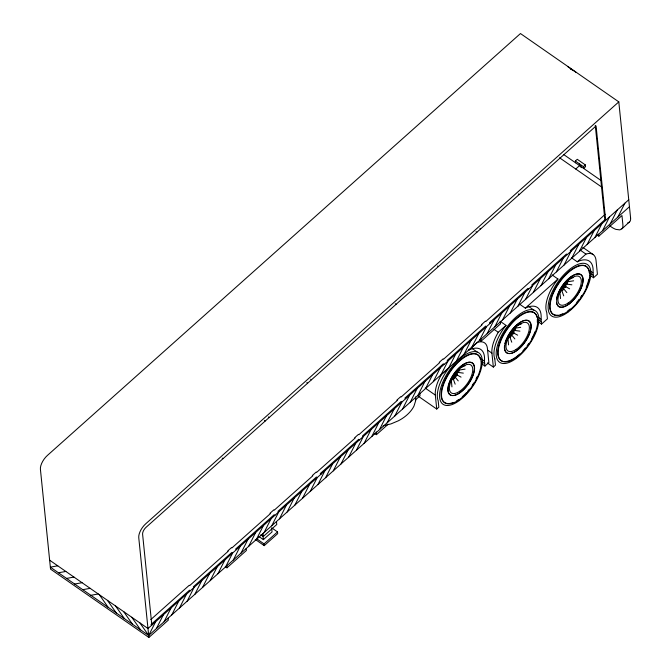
<?xml version="1.0" encoding="UTF-8"?>
<svg xmlns="http://www.w3.org/2000/svg" width="671" height="671" viewBox="0 0 671 671"><rect width="100%" height="100%" fill="white"/><g stroke="black" fill="none" stroke-linecap="round" stroke-linejoin="round"><path stroke-width="1.01" d="M155.672 621.656L148.685 635.487L50.35 567.154L57.748 565.812M156.385 628.626L163.363 614.795M164.076 621.765L171.055 607.934M171.768 614.913L178.746 601.082M179.459 608.052L186.446 594.221M187.15 601.191L194.137 587.36L193.323 586.798L231.789 552.493L232.594 553.055L225.615 566.886M194.842 594.33L201.828 580.499M202.533 587.469L209.52 573.638M210.224 580.608L217.211 566.777M217.916 573.747L224.902 559.916M233.307 560.025L240.285 546.194M240.998 553.164L247.976 539.333M248.689 546.303L255.676 532.472M256.381 539.45L263.368 525.619M264.072 532.589L271.059 518.758M271.763 525.728L278.75 511.898L277.937 511.336L316.402 477.031L317.207 477.593L310.228 491.424M279.455 518.868L286.442 505.037M287.146 512.007L294.133 498.176M294.846 505.146L301.824 491.315M302.537 498.285L309.516 484.454M317.92 484.563L324.907 470.732M325.611 477.702L332.598 463.871M333.302 470.841L340.289 457.01M340.994 463.988L347.981 450.157M348.685 457.127L355.672 443.296M356.376 450.266L363.363 436.435L362.558 435.873L401.015 401.568L401.828 402.13L394.842 415.961M364.076 443.405L371.055 429.574M371.768 436.544L378.746 422.713M379.459 429.683L386.437 415.852M387.15 422.822L394.137 408.991M402.533 409.1L409.52 395.269M410.224 402.239L417.211 388.408M417.916 395.378L424.902 381.547M425.607 388.526L432.594 374.695M433.307 381.665L440.285 367.834M440.998 374.804L447.976 360.973L447.171 360.411L485.628 326.106L486.441 326.668L479.455 340.499M448.689 367.943L455.676 354.112M456.381 361.082L463.367 347.251M464.072 354.221L471.059 340.39M471.763 347.36L478.75 333.529M487.146 333.638L494.133 319.807M494.837 326.777L501.824 312.946M502.537 319.916L509.515 306.085M510.228 313.063L517.207 299.232M517.92 306.202L524.907 292.371M525.611 299.341L532.598 285.51L531.784 284.949L566.399 254.074L567.213 254.636M533.302 292.481L540.289 278.65M540.994 285.62L547.981 271.789M548.685 278.759L555.672 264.928M556.376 271.898L563.363 258.067M564.068 265.037L571.055 251.206L570.249 250.644L604.865 219.769L595.278 125.393M571.767 258.176L578.746 244.345M579.459 251.315L586.437 237.484M587.15 244.454L594.137 230.623M594.841 237.601L601.828 223.77M602.533 230.74L609.52 216.909M610.224 223.879L617.211 210.048M617.916 217.018L624.902 203.187M513.172 331.801L513.994 330.358L519.924 331.147M565.133 285.46L565.955 284.018M455.659 375.173L454.661 376.532L458.259 380.91M512.267 333.202L511.268 334.552L514.867 338.93M609.671 225.8L611.122 226.806A17.203 7.171 48.3 0 0 615.97 229.398L619.912 229.901L622.344 228.241A18.553 7.733 48.3 0 0 622.889 224.676L621.967 215.55L598.859 236.15L597.207 234.959M621.723 229.021L630.035 221.38A18.553 7.733 48.3 0 0 630.581 217.815M148.887 637.45L50.551 569.117L40.411 469.281A11.357 5.15 -55.2 0 1 47.389 455.441L520.47 33.55L618.805 101.883L145.733 523.791A11.357 5.15 -55.2 0 0 138.754 537.614L148.887 637.45L168.312 620.13L168.111 618.167M575.349 161.032L577.27 159.312L585.372 164.949L585.557 166.685L583.627 168.404L583.451 166.66L575.349 161.032L575.525 162.768M575.735 169.017L579.576 165.586L579.4 163.841M583.451 166.66L585.372 164.949M150.782 619.593L189.247 585.288L189.692 585.598L228.157 551.294L227.704 550.983L231.554 547.553L231.998 547.863L270.463 513.567L270.019 513.256L273.86 509.826L274.305 510.136L312.77 475.831L312.325 475.521L316.167 472.09L316.611 472.401L355.076 438.104L354.632 437.794L358.473 434.363L358.918 434.674L397.383 400.369L396.938 400.059L400.78 396.628L401.233 396.938L439.69 362.642L439.245 362.332L443.095 358.901L443.539 359.211L481.996 324.907L481.552 324.596L485.401 321.166L485.846 321.476L605.259 214.275M628.752 199.757L147.981 628.517L49.637 560.184M629.457 206.727L148.685 635.487L139.878 622.889M468.71 350.136L477.366 342.411A26.639 12.07 -55.2 0 1 487.44 348.635L488.865 362.566L484.94 366.064L481.577 363.724M225.263 566.626L226.974 567.809L246.4 550.488L246.198 548.526M479.43 339.987L481.115 341.162L500.541 323.841L500.34 321.879M374.628 433.634L376.456 434.665L388.123 424.257M415.366 399.966L420.029 395.806L419.752 393.038M260.843 534.804L263.309 536.506L276.771 524.504L276.46 521.518M258.78 536.423L263.384 539.627L272.04 531.91L271.663 528.211M494.804 358.868L495.45 365.209L493.353 367.079L491.935 353.139A28.358 12.85 -55.2 0 1 498.268 332.279L506.018 325.368L500.096 321.258M519.404 304.038L525.326 308.148L557.978 279.027L552.057 274.917M571.382 257.723L577.278 261.816L585.942 254.091L580.046 249.998M277.517 531.902L277.693 533.646L264.231 545.649L264.055 543.904L277.517 531.902L271.78 527.918M436.737 409.05L438.842 407.18L438.197 400.847A30.9 14.007 -55.2 0 1 449.402 367.339L441.661 374.259A28.358 12.85 -55.2 0 0 435.328 395.11L436.737 409.05L418.134 396.125M538.176 321.736L541.556 324.085L547.41 318.868L546.764 312.527A30.9 14.007 -55.2 0 1 557.97 279.019M590.144 275.412L593.516 277.752L597.433 274.254L596.016 260.306A26.639 12.07 -55.2 0 0 585.942 254.083M560.981 290.434L559.824 291.348L560.528 298.561M451.835 379.207L452.984 378.293L455.156 384.181M508.442 337.228L509.599 336.314L511.763 342.202M629.415 222.168L627.603 223.04M569.1 279.186L573.671 277.408M517.131 325.527L521.711 323.749M461.438 367.146L465.104 365.729M383.107 425.758L390.925 423.921L398.398 420.776A31.931 20.449 -19.1 0 0 414.007 406.014L415.752 400.436L415.567 396.913M570.602 69.432L571.239 69.381A1.191 0.939 -5.8 0 1 571.541 69.457M580.885 165.645L580.256 165.695A1.191 0.939 -5.8 0 1 579.694 165.485M58.452 572.782L65.85 571.449M66.555 578.419L73.953 577.077M74.657 584.047L82.055 582.705M82.768 589.683L90.157 588.341M90.87 595.311L98.268 593.969M566.819 281.879L573.638 280.805M514.858 328.22L520.696 327.305M458.251 370.199L465.062 369.125M566.945 284.152L571.885 284.814M457.379 372.338L463.317 373.126M565.544 286.618L569.612 288.824M513.583 332.959L517.651 335.165M456.976 374.938L461.044 377.136M567.859 66.672L575.97 72.3M563.548 154.447L601.593 180.885M559.555 157.777L602.122 187.352M604.865 219.769L605.67 220.34L596.083 125.955L146.085 527.272A5.678 2.575 -55.2 0 0 142.596 534.183L151.831 625.087L151.017 624.525L189.482 590.228L190.287 590.79M518.347 193.994L519.161 194.556M582.789 247.356L592.896 254.376M590.488 271.118L593.013 272.871L593.516 277.752M589.893 272.971L593.265 275.311M479.891 228.291L480.696 228.853M476.041 231.721L476.855 232.283M528.748 288.941L527.934 288.379L489.478 322.676L490.291 323.237M538.528 317.442L541.061 319.203L541.556 324.085M538.771 319.882L541.312 321.644M437.584 266.026L438.389 266.588M494.041 329.344L498.268 332.279M487.708 350.195L491.935 353.139M487.431 362.961L493.353 367.079M481.082 358.851L484.445 361.191L484.94 366.064M481.325 361.292L484.697 363.632M395.278 303.753L396.083 304.315M444.135 364.403L443.321 363.841L404.865 398.138L405.67 398.7M425.179 388.056L435.328 395.11M310.656 379.216L311.47 379.778M306.815 382.646L307.62 383.208M359.522 439.866L358.708 439.304L320.243 473.6L321.057 474.162M268.35 416.951L269.163 417.513M264.508 420.381L265.313 420.943M222.202 458.108L223.007 458.67M274.9 515.328L274.095 514.766L235.63 549.063L236.444 549.624M256.683 538.779L264.055 543.904M255.215 539.383L264.231 545.649M528.094 306.068L533.806 310.061M472.3 348.618L477.198 352.032M508.241 335.886L509.859 337.027M451.625 377.857L453.252 378.998M563.229 288.211L566.836 292.59M580.121 165.963L581.296 167.649M131.776 617.253L140.583 629.859M123.665 611.625L132.481 624.223M115.563 605.988L124.378 618.595M107.461 600.36L116.276 612.967M99.358 594.732L108.165 607.33M561.56 289.973L563.724 295.861M618.805 101.883L630.581 217.815M598.683 234.171L598.884 236.125M480.914 339.199L481.115 341.162M376.171 431.906L376.456 434.665M262.998 533.52L263.309 536.506M263.015 535.928L263.384 539.627M226.773 565.854L226.974 567.809M507.863 337.689L508.568 344.902M451.256 379.66L451.952 386.873M572.002 69.776A1.191 0.939 -5.8 0 1 572.128 70.002M468.71 350.119A33.793 15.316 -55.2 0 1 484.428 361.199M449.084 382.898A19.375 8.824 -54.8 0 1 471.898 362.894A19.375 8.824 -54.8 0 1 462.554 390.547A19.375 8.824 -54.8 0 1 448.798 383.737M452.413 378.142A1.417 0.646 -54.8 0 1 452.019 378.159M448.639 403.556A29.079 13.135 -55.1 0 1 450.702 370.266A29.079 13.135 -55.1 0 1 480.436 359.43M477.224 376.465A29.079 13.135 -55.1 0 1 476.033 378.914M473.743 382.982A29.079 13.135 -55.1 0 1 472.199 385.364M469.39 389.18A29.079 13.135 -55.1 0 1 467.603 391.344M466.362 392.72A29.079 13.135 -55.1 0 1 462.285 396.695M458.478 399.648A29.079 13.135 -55.1 0 1 456.766 400.738M453.319 402.466A29.079 13.135 -55.1 0 1 449.679 403.464M451.986 378.343A1.417 0.646 -54.9 0 1 452.095 379.685A1.417 0.646 -54.9 0 1 450.635 380.751M459.35 368.119A1.417 0.646 -54.9 0 1 459.283 368.413M459.157 368.731A1.417 0.646 -54.9 0 1 458.016 369.939M457.211 370.845A5.704 2.6 -54.9 0 1 451.86 378.117M577.286 261.799A33.793 15.316 -55.2 0 1 592.996 272.887M525.326 308.132A33.793 15.316 -55.2 0 1 541.044 319.22M494.821 358.851A30.9 14.007 -55.2 0 1 506.009 325.36M513.818 328.865A5.704 2.6 -54.9 0 1 508.467 336.146M556.469 299.383A19.375 8.824 -54.8 0 1 575.777 274.347A19.375 8.824 -54.8 0 1 578.62 292.975A19.375 8.824 -54.8 0 1 557.366 305.297M556.972 304.559A19.375 8.824 -54.8 0 1 556.469 302.755M564.697 284.663A1.417 0.646 -54.8 0 1 564.688 285.393M558.247 315.152A29.079 13.135 -55.1 0 1 559.614 281.485A29.079 13.135 -55.1 0 1 589.272 272.904M588.677 279.74A29.079 13.135 -55.1 0 1 588.165 281.761M587.905 282.642A29.079 13.135 -55.1 0 1 586.202 287.222M581.816 295.458A29.079 13.135 -55.1 0 1 580.767 297.043M579.115 299.375A29.079 13.135 -55.1 0 1 576.783 302.311M570.115 309.012A29.079 13.135 -55.1 0 1 567.901 310.732M562.852 313.734A29.079 13.135 -55.1 0 1 560.017 314.783M515.89 326.433A1.417 0.646 -54.9 0 1 514.405 328.018M508.375 336.423A1.417 0.646 -54.9 0 1 508.912 337.228A1.417 0.646 -54.9 0 1 507.645 338.754M507.586 336.599A19.375 8.824 -54.8 0 1 529.142 321.359A19.375 8.824 -54.8 0 1 520.319 347.477A19.375 8.824 -54.8 0 1 504.508 345.724M504.844 343.804A19.375 8.824 -54.8 0 1 505.414 341.757M505.691 340.918A19.375 8.824 -54.8 0 1 507.15 337.471M509.524 335.835A1.417 0.646 -54.8 0 1 508.433 335.886M511.705 333.118A1.417 0.646 -54.8 0 1 510.933 333.151M535.97 314.674A29.079 13.135 -55.1 0 1 537.052 317.45M537.312 319.245A29.079 13.135 -55.1 0 1 537.303 322.29M534.997 331.709A29.079 13.135 -55.1 0 1 533.831 334.485M533.453 335.299A29.079 13.135 -55.1 0 1 531.768 338.578M528.807 343.384A29.079 13.135 -55.1 0 1 527.146 345.716M525.418 347.939A29.079 13.135 -55.1 0 1 522.977 350.748M519.631 354.062A29.079 13.135 -55.1 0 1 516.67 356.527M515.94 357.073A29.079 13.135 -55.1 0 1 511.705 359.681M510.891 360.075A29.079 13.135 -55.1 0 1 504.248 361.56M502.445 361.208A29.079 13.135 -55.1 0 1 506.764 329.075A29.079 13.135 -55.1 0 1 535.458 313.927M560.562 290.031A1.417 0.646 -54.9 0 1 560.662 291.365A1.417 0.646 -54.9 0 1 559.203 292.439M559.84 290.417A1.417 0.646 -54.9 0 1 560.092 290.216M567.851 280.092A1.417 0.646 -54.9 0 1 566.961 281.392A1.417 0.646 -54.9 0 1 566.056 281.535M565.519 283.69A5.704 2.6 -54.9 0 1 560.428 289.805M459.56 391.361A17.043 7.758 -54.8 0 0 471.864 366.039A17.043 7.758 -54.8 0 0 451.793 379.425A17.043 7.758 -54.8 0 0 459.56 391.361M459.744 399.32A29.079 13.135 -55.1 0 0 479.253 356.192A29.079 13.135 -55.1 0 0 445.007 381.027A29.079 13.135 -55.1 0 0 459.744 399.32M460.272 392.527A19.425 8.773 -55.1 0 0 473.298 363.716A19.425 8.773 -55.1 0 0 450.426 380.298A19.425 8.773 -55.1 0 0 460.272 392.527M459.216 400.637A31.352 14.166 -55.1 0 0 480.243 354.137A31.352 14.166 -55.1 0 0 443.33 380.91A31.352 14.166 -55.1 0 0 459.216 400.637M457.932 372.615A1.417 0.646 -54.9 0 0 458.947 370.509A1.417 0.646 -54.9 0 0 457.27 371.633A1.417 0.646 -54.9 0 0 457.932 372.615M456.33 375.928A1.417 0.646 -54.9 0 0 457.354 373.814A1.417 0.646 -54.9 0 0 455.676 374.938A1.417 0.646 -54.9 0 0 456.33 375.928M453.898 378.847A1.417 0.646 -54.9 0 0 454.913 376.741A1.417 0.646 -54.9 0 0 453.244 377.865A1.417 0.646 -54.9 0 0 453.898 378.847M568.127 303.04A17.043 7.758 -54.8 0 0 580.432 277.719A17.043 7.758 -54.8 0 0 560.36 291.105A17.043 7.758 -54.8 0 0 568.127 303.04M568.312 311.009A29.079 13.135 -55.1 0 0 587.821 267.872A29.079 13.135 -55.1 0 0 553.575 292.707A29.079 13.135 -55.1 0 0 568.312 311.009M568.84 304.206A19.425 8.773 -55.1 0 0 581.874 275.395A19.425 8.773 -55.1 0 0 559.002 291.986A19.425 8.773 -55.1 0 0 568.84 304.206M567.783 312.325A31.352 14.166 -55.1 0 0 588.811 265.817A31.352 14.166 -55.1 0 0 551.898 292.598A31.352 14.166 -55.1 0 0 567.783 312.325M510.505 336.876A1.417 0.646 -54.9 0 0 511.52 334.762A1.417 0.646 -54.9 0 0 509.851 335.886A1.417 0.646 -54.9 0 0 510.505 336.876M512.938 333.948A1.417 0.646 -54.9 0 0 513.961 331.835A1.417 0.646 -54.9 0 0 512.283 332.959A1.417 0.646 -54.9 0 0 512.938 333.948M514.54 330.644A1.417 0.646 -54.9 0 0 515.554 328.53A1.417 0.646 -54.9 0 0 513.885 329.654A1.417 0.646 -54.9 0 0 514.54 330.644M516.167 349.381A17.043 7.758 -54.8 0 0 528.471 324.059A17.043 7.758 -54.8 0 0 508.4 337.446A17.043 7.758 -54.8 0 0 516.167 349.381M516.351 357.349A29.079 13.135 -55.1 0 0 535.861 314.213A29.079 13.135 -55.1 0 0 501.614 339.048A29.079 13.135 -55.1 0 0 516.351 357.349M516.88 350.547A19.425 8.773 -55.1 0 0 529.914 321.736A19.425 8.773 -55.1 0 0 507.041 338.327A19.425 8.773 -55.1 0 0 516.88 350.547M515.823 358.666A31.352 14.166 -55.1 0 0 536.85 312.158A31.352 14.166 -55.1 0 0 499.937 338.939A31.352 14.166 -55.1 0 0 515.823 358.666M566.5 284.303A1.417 0.646 -54.9 0 0 567.515 282.189A1.417 0.646 -54.9 0 0 565.846 283.313A1.417 0.646 -54.9 0 0 566.5 284.303M564.898 287.607A1.417 0.646 -54.9 0 0 565.921 285.494A1.417 0.646 -54.9 0 0 564.252 286.618A1.417 0.646 -54.9 0 0 564.898 287.607M562.466 290.535A1.417 0.646 -54.9 0 0 563.489 288.421A1.417 0.646 -54.9 0 0 561.812 289.545A1.417 0.646 -54.9 0 0 562.466 290.535"/></g></svg>
